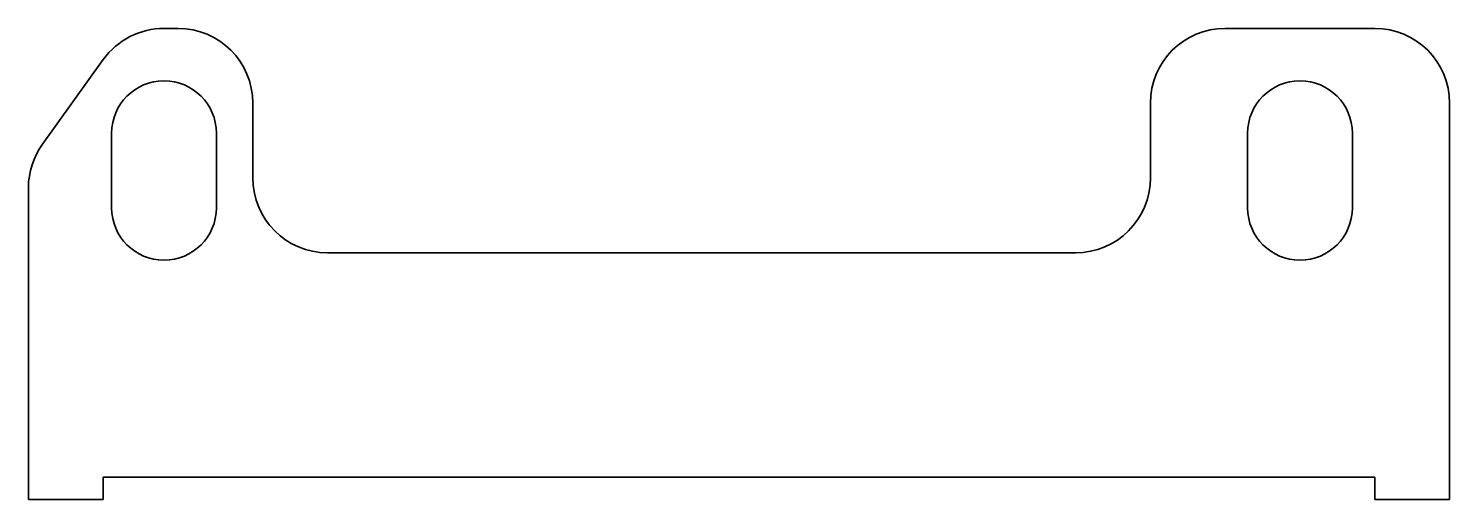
# Model space of a CAD drawing. Header units: inches. Extents: x 0 to 95, y 0 to 31.5.
import ezdxf

# ---------------------------------------------------------------- set-up
doc = ezdxf.new("R2010")
doc.units = ezdxf.units.IN
doc.header["$MEASUREMENT"] = 0
doc.layers.add('SIMUMAK Visible (ISO)', color=7, linetype='Continuous', lineweight=35)

# ---------------------------------------------------------------- blocks, each defined once
blk = doc.blocks.new('DSPY-SMB-01-TOPL-01_Sheet_4_DSPY-SMB-01-TOPL-01')
at = {"layer": 'SIMUMAK Visible (ISO)'}
for p, q in [((-37.5, 15.75), (-38.436, 15.75)), ((42.5, 15.75), (32.5, 15.75)), ((-42.496, 13.668), (-46.56, 8.014)), ((-32.5, 5.75), (-32.5, 10.75)), ((27.5, 10.75), (27.5, 5.75)), ((47.5, -15.75), (47.5, 10.75)), ((-41.936, 3.75), (-41.936, 8.75)), ((-34.936, 8.75), (-34.936, 3.75)), ((34, 3.75), (34, 8.75)), ((41, 8.75), (41, 3.75)), ((-47.5, 5.096), (-47.5, -15.75)), ((22.5, 0.75), (-27.5, 0.75)), ((-42.5, -14.25), (42.5, -14.25)), ((-42.5, -15.75), (-42.5, -14.25)), ((42.5, -14.25), (42.5, -15.75)), ((-47.5, -15.75), (-42.5, -15.75)), ((42.5, -15.75), (47.5, -15.75))]:
    blk.add_line(p, q, dxfattribs=at)
at = {"layer": 'SIMUMAK Visible (ISO)', "extrusion": (0, 0, -1)}
for centre, radius, start, end in [((38.436, 10.75), 5, 35.70796, 90), ((37.5, 10.75), 5, 90, 180), ((-32.5, 10.75), 5, 360, 90), ((-42.5, 10.75), 5, 90, 180), ((38.436, 8.75), 3.5, 360, 180), ((-37.5, 8.75), 3.5, 0, 180), ((42.5, 5.096), 5, 0, 35.70796), ((38.436, 3.75), 3.5, 180, 360), ((-37.5, 3.75), 3.5, 180, 360)]:
    blk.add_arc(centre, radius, start, end, dxfattribs=at)
at = {"layer": 'SIMUMAK Visible (ISO)'}
for centre, start, end in [((-27.5, 5.75), 180, 270), ((22.5, 5.75), 270, 0)]:
    blk.add_arc(centre, 5, start, end, dxfattribs=at)

msp = doc.modelspace()

# ---------------------------------------------------------------- block references
msp.add_blockref('DSPY-SMB-01-TOPL-01_Sheet_4_DSPY-SMB-01-TOPL-01', (47.5, 15.75))

doc.saveas('drawing.dxf')
